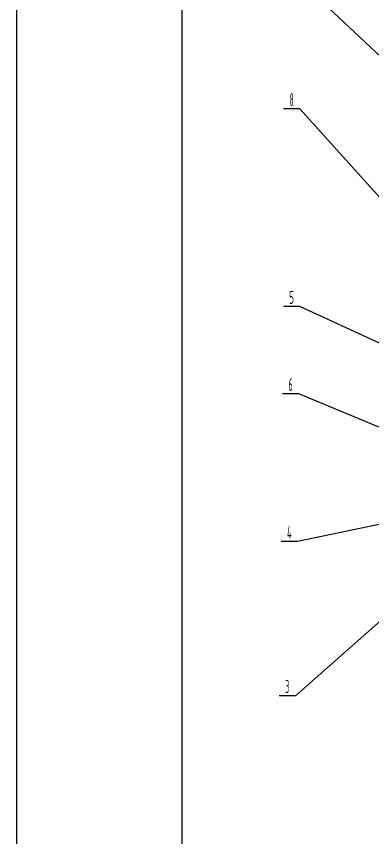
# Model space of a CAD drawing. Header units: millimetres. Extents: x 0 to 42000, y -1158 to 29700.
# Drawn here: x 0 to 5388, y 10482 to 22903 of the extents above; entities that cross this region are included whole.
import ezdxf
from ezdxf.enums import TextEntityAlignment as Align

# ---------------------------------------------------------------- set-up
doc = ezdxf.new("R2010")
doc.units = ezdxf.units.MM
doc.header["$LTSCALE"] = 1000
doc.linetypes.add('F', pattern=[0.75, 0.5, -0.25])
for name, color, linetype in [('01', 7, 'Continuous'), ('02', 1, 'Continuous'), ('04', 2, 'F'), ('11', 3, 'Continuous')]:
    doc.layers.add(name, color=color, linetype=linetype)
doc.styles.get("Standard").update_dxf_attribs({"font": 'isocp', "width": 0.707, "bigfont": 'intecad.shx'})

# ---------------------------------------------------------------- blocks, each defined once
blk = doc.blocks.new('*U168')
at = {"layer": '01'}
blk.add_lwpolyline([(25, 292), (25, 5)], dxfattribs=at)
at = {"layer": '02'}
blk.add_lwpolyline([(0, 297), (0, 0)], dxfattribs=at)

msp = doc.modelspace()

# ---------------------------------------------------------------- linework, layer by layer
at = {"layer": '02'}
for p, q in [((11619.812, 16529.96), (4317.43, 23416.959)), ((4287.916, 21504.798), (4039.916, 21504.798)), ((8384.568, 16959.744), (4287.916, 21504.798)), ((4286.271, 18513.871), (4038.271, 18513.871)), ((9801.31, 15980.494), (4286.271, 18513.871)), ((4272.402, 17195.916), (4024.402, 17195.916)), ((7658.667, 15777.067), (4272.402, 17195.916)), ((7663.016, 15677.031), (4252.832, 14958.942)), ((4252.832, 14958.942), (4004.832, 14958.942)), ((6652.362, 14773.351), (4222.149, 12628.625)), ((4222.149, 12628.625), (3974.149, 12628.625))]:
    msp.add_line(p, q, dxfattribs=at)

# ---------------------------------------------------------------- block references
at = {"layer": '04', "xscale": 100, "yscale": 100, "zscale": 100}
msp.add_blockref('*U168', (0, 0), dxfattribs=at)

# ---------------------------------------------------------------- texts
at = {"layer": '11'}
for s, width, p, p2 in [('8', 0.514182, (4135.92, 21544.798), (4191.912, 21544.798)), ('5', 0.609008, (4126.615, 18553.871), (4197.927, 18553.871)), ('6', 0.520483, (4117.507, 17235.916), (4179.297, 17235.916)), ('4', 0.543846, (4093.837, 14998.942), (4163.826, 14998.942)), ('3', 0.527686, (4067.254, 12668.625), (4129.044, 12668.625))]:
    msp.add_text(s, height=197.99, dxfattribs=dict(at, width=width)).set_placement(p, p2, align=Align.FIT)

doc.saveas('drawing.dxf')
